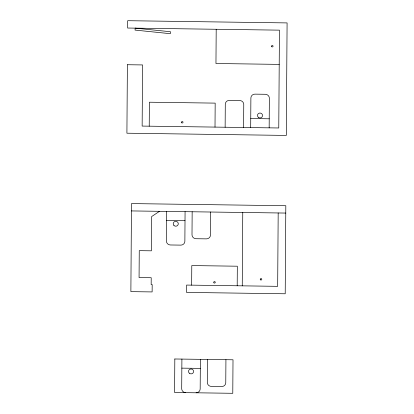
<?xml version="1.0" encoding="UTF-8"?>
<svg xmlns="http://www.w3.org/2000/svg" width="414" height="414" viewBox="0 0 414 414"><rect width="100%" height="100%" fill="white"/><g stroke="black" fill="none" stroke-linecap="round" stroke-linejoin="round"><path stroke-width="0.62" d="M149.226 126.177L149.392 102.211L215.176 103.122L215.011 127.093M166.604 211.409L166.402 241.005A4.052 3.912 6.4 0 0 170.423 244.974L180.794 245.119A4.052 3.912 6.4 0 0 184.872 241.258L185.074 211.668M181.906 359.083L181.699 388.679A4.052 3.912 6.4 0 0 185.72 392.648M191.651 285.137L191.785 265.571L237.326 266.207L237.191 285.774M192.158 211.766L192.003 234.754A4.052 3.912 6.4 0 0 196.024 238.723L206.395 238.868A4.052 3.912 6.4 0 0 210.472 235.012L210.628 212.02M200.376 359.336L200.169 388.932A4.052 3.912 6.4 0 1 196.091 392.788M207.461 359.44L207.3 382.427A4.052 3.912 6.4 0 0 211.321 386.397L221.692 386.541A4.052 3.912 6.4 0 0 225.77 382.686L225.93 359.694M216.196 29.27L215.958 63.508L279.207 64.387M225.133 127.233L225.288 104.245A4.052 3.912 6.4 0 1 229.366 100.385L239.737 100.53A4.052 3.912 6.4 0 1 243.758 104.499L243.603 127.491M242.252 285.841L242.759 212.47M250.687 127.59L250.889 97.994A4.052 3.912 6.4 0 1 254.967 94.138L265.338 94.283A4.052 3.912 6.4 0 1 269.359 98.253L269.157 127.843M278.182 212.962L277.67 286.333L186.59 285.07L186.538 292.408L285.21 293.78L285.82 205.727L131.486 203.584L130.876 291.632L152.129 291.927L152.181 284.589L151.167 284.578L151.213 277.727L139.068 277.561L139.254 250.656L151.4 250.822L151.638 216.569L159.525 211.311M250.749 118.539L269.219 118.797M131.435 210.923L285.769 213.065M166.542 220.46L185.011 220.714M181.839 368.134L200.309 368.388M127.388 64.724L126.912 133.204L286.307 135.425L287.088 22.915L127.693 20.7L127.641 28.038L279.445 30.15L278.767 127.978L142.142 126.079L142.566 64.936L127.388 64.724M174.822 358.985L174.589 392.493L232.782 393.3L233.01 359.792L174.822 358.985M135.233 28.142L135.036 30.087L170.289 33.684L170.485 31.738L135.233 28.142M181.694 122.777A0.776 0.75 6.4 0 0 182.993 122.461A0.776 0.75 6.4 0 0 182.051 121.53A0.776 0.75 6.4 0 0 181.694 122.777M189.255 373.143A2.531 2.443 6.4 0 0 193.493 372.108A2.531 2.443 6.4 0 0 190.414 369.065A2.531 2.443 6.4 0 0 189.255 373.143M258.201 117.193A2.531 2.443 6.4 0 0 262.445 116.153A2.531 2.443 6.4 0 0 259.366 113.115A2.531 2.443 6.4 0 0 258.201 117.193M173.958 225.47A2.531 2.443 6.4 0 0 178.196 224.435A2.531 2.443 6.4 0 0 175.117 221.397A2.531 2.443 6.4 0 0 173.958 225.47M213.945 282.834A0.776 0.75 6.4 0 0 215.244 282.519A0.776 0.75 6.4 0 0 214.302 281.587A0.776 0.75 6.4 0 0 213.945 282.834M260.468 279.812A0.776 0.75 6.4 0 0 261.767 279.497A0.776 0.75 6.4 0 0 260.825 278.565A0.776 0.75 6.4 0 0 260.468 279.812M271.739 46.715A0.776 0.75 6.4 0 0 273.038 46.399A0.776 0.75 6.4 0 0 272.096 45.468A0.776 0.75 6.4 0 0 271.739 46.715"/></g></svg>
